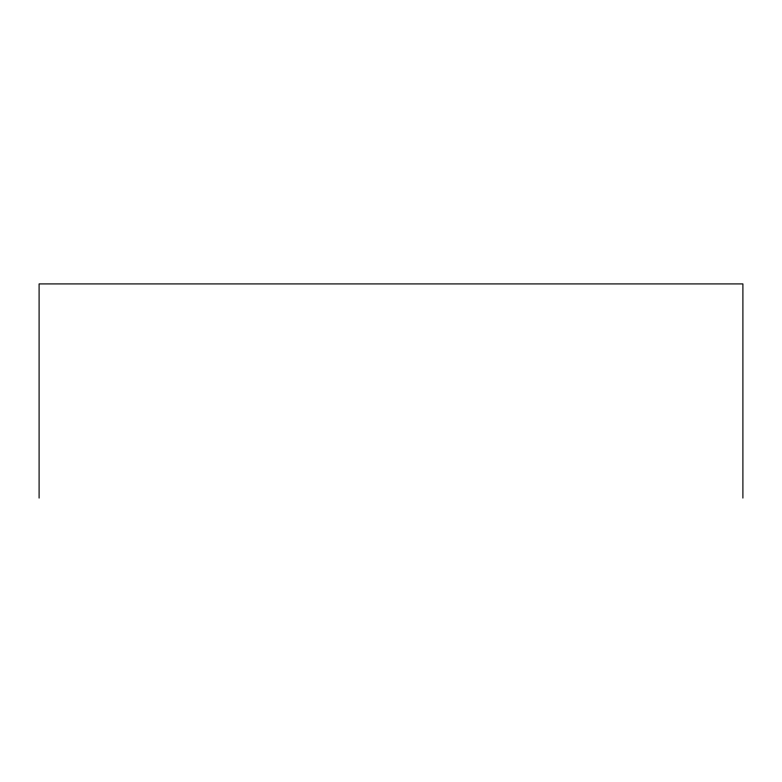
<?xml version="1.0" encoding="UTF-8"?>
<svg xmlns="http://www.w3.org/2000/svg" width="782" height="782" viewBox="0 0 782 782"><rect width="100%" height="100%" fill="white"/><g stroke="black" fill="none" stroke-linecap="round" stroke-linejoin="round"><path stroke-width="1.17" d="M742.9 498.085L742.9 283.915L39.1 283.915L39.1 498.085"/></g></svg>
